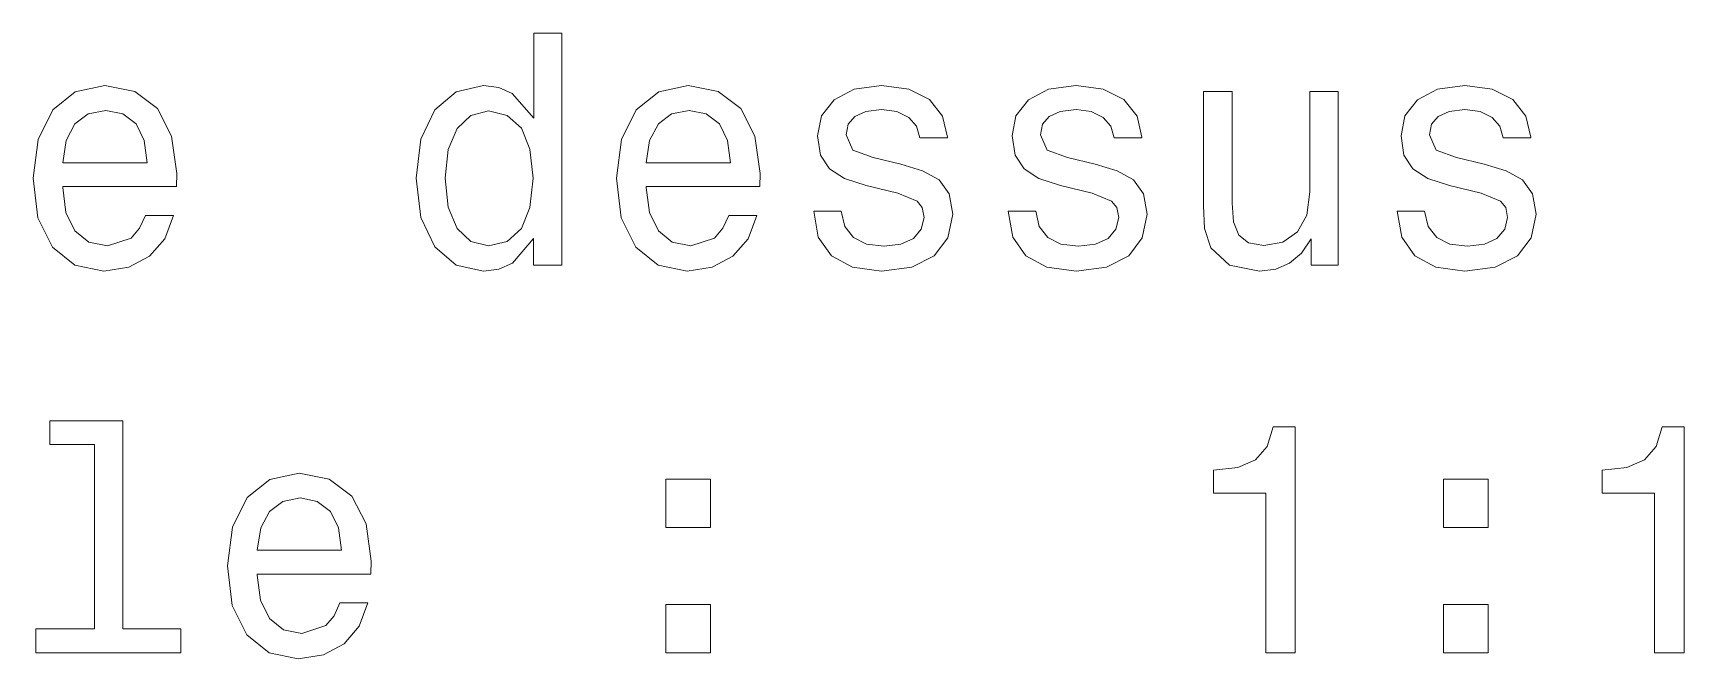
# Model space of a CAD drawing. Extents: x 383 to 866, y 155 to 681.
# Drawn here: x 610.08 to 635.85, y 155.32 to 165.08 of the extents above; entities that cross this region are included whole.
import ezdxf

# ---------------------------------------------------------------- set-up
doc = ezdxf.new("R2010")
doc.units = 0

msp = doc.modelspace()

# ---------------------------------------------------------------- linework, layer by layer
at = {"color": 7, "lineweight": 13}
for points in [[(617.889, 161.876), (617.889, 161.458), (618.332, 161.458), (618.332, 165.079), (617.894, 165.079), (617.894, 163.752), (617.556, 164.136), (617.349, 164.227), (617.112, 164.262), (616.683, 164.161), (616.35, 163.879), (616.133, 163.425), (616.058, 162.814), (616.133, 162.204), (616.35, 161.745), (616.683, 161.458), (617.112, 161.362), (617.349, 161.397), (617.561, 161.488)], [(610.541, 162.683), (612.316, 162.683), (612.321, 162.89), (612.24, 163.47), (612.018, 163.904), (611.665, 164.166), (611.196, 164.262), (610.737, 164.161), (610.384, 163.879), (610.157, 163.42), (610.077, 162.814), (610.152, 162.194), (610.379, 161.74), (610.727, 161.458), (611.181, 161.362), (611.574, 161.428), (611.897, 161.599), (612.134, 161.871), (612.27, 162.234), (611.832, 162.234), (611.741, 162.033), (611.61, 161.881), (611.237, 161.76), (610.949, 161.816), (610.732, 161.992), (610.591, 162.28), (610.541, 162.668)], [(619.649, 162.683), (621.424, 162.683), (621.429, 162.89), (621.348, 163.47), (621.126, 163.904), (620.773, 164.166), (620.304, 164.262), (619.845, 164.161), (619.492, 163.879), (619.265, 163.42), (619.185, 162.814), (619.26, 162.194), (619.487, 161.74), (619.835, 161.458), (620.289, 161.362), (620.682, 161.428), (621.005, 161.599), (621.242, 161.871), (621.378, 162.234), (620.94, 162.234), (620.849, 162.033), (620.718, 161.881), (620.345, 161.76), (620.057, 161.816), (619.84, 161.992), (619.699, 162.28), (619.649, 162.668)], [(623.623, 163.036), (623.194, 163.137), (622.876, 163.253), (622.77, 163.49), (622.801, 163.657), (622.907, 163.778), (623.078, 163.853), (623.325, 163.884), (623.562, 163.853), (623.749, 163.763), (623.87, 163.626), (623.92, 163.445), (624.354, 163.445), (624.354, 163.455), (624.278, 163.783), (624.072, 164.04), (623.749, 164.201), (623.325, 164.262), (622.896, 164.201), (622.584, 164.035), (622.387, 163.788), (622.327, 163.475), (622.372, 163.172), (622.513, 162.961), (622.745, 162.809), (623.083, 162.703), (623.577, 162.582), (623.88, 162.456), (623.961, 162.355), (623.991, 162.204), (623.945, 162.018), (623.824, 161.876), (623.628, 161.786), (623.365, 161.755), (623.088, 161.786), (622.886, 161.891), (622.75, 162.063), (622.695, 162.3), (622.266, 162.3), (622.337, 161.897), (622.543, 161.604), (622.871, 161.428), (623.325, 161.362), (623.799, 161.428), (624.147, 161.604), (624.359, 161.886), (624.435, 162.255), (624.379, 162.572), (624.223, 162.789), (623.966, 162.93)], [(626.659, 163.036), (626.23, 163.137), (625.912, 163.253), (625.806, 163.49), (625.837, 163.657), (625.943, 163.778), (626.114, 163.853), (626.361, 163.884), (626.598, 163.853), (626.785, 163.763), (626.906, 163.626), (626.956, 163.445), (627.39, 163.445), (627.39, 163.455), (627.314, 163.783), (627.108, 164.04), (626.785, 164.201), (626.361, 164.262), (625.932, 164.201), (625.62, 164.035), (625.423, 163.788), (625.363, 163.475), (625.408, 163.172), (625.549, 162.961), (625.781, 162.809), (626.119, 162.703), (626.613, 162.582), (626.916, 162.456), (626.997, 162.355), (627.027, 162.204), (626.981, 162.018), (626.86, 161.876), (626.664, 161.786), (626.401, 161.755), (626.124, 161.786), (625.922, 161.891), (625.786, 162.063), (625.731, 162.3), (625.302, 162.3), (625.373, 161.897), (625.579, 161.604), (625.907, 161.428), (626.361, 161.362), (626.835, 161.428), (627.183, 161.604), (627.395, 161.886), (627.471, 162.255), (627.415, 162.572), (627.259, 162.789), (627.002, 162.93)], [(632.731, 163.036), (632.302, 163.137), (631.984, 163.253), (631.878, 163.49), (631.909, 163.657), (632.015, 163.778), (632.186, 163.853), (632.433, 163.884), (632.67, 163.853), (632.857, 163.763), (632.978, 163.626), (633.028, 163.445), (633.462, 163.445), (633.462, 163.455), (633.386, 163.783), (633.18, 164.04), (632.857, 164.201), (632.433, 164.262), (632.005, 164.201), (631.692, 164.035), (631.495, 163.788), (631.435, 163.475), (631.48, 163.172), (631.621, 162.961), (631.853, 162.809), (632.191, 162.703), (632.685, 162.582), (632.988, 162.456), (633.069, 162.355), (633.099, 162.204), (633.054, 162.018), (632.932, 161.876), (632.736, 161.786), (632.474, 161.755), (632.196, 161.786), (631.994, 161.891), (631.858, 162.063), (631.803, 162.3), (631.374, 162.3), (631.445, 161.897), (631.651, 161.604), (631.979, 161.428), (632.433, 161.362), (632.907, 161.428), (633.255, 161.604), (633.467, 161.886), (633.543, 162.255), (633.487, 162.572), (633.331, 162.789), (633.074, 162.93)], [(630.456, 164.166), (630.012, 164.166), (630.012, 162.603), (629.962, 162.239), (629.816, 161.977), (629.589, 161.816), (629.291, 161.765), (629.054, 161.806), (628.903, 161.927), (628.817, 162.134), (628.797, 162.426), (628.797, 164.166), (628.353, 164.166), (628.353, 162.386), (628.368, 162.028), (628.464, 161.73), (628.757, 161.458), (629.226, 161.362), (629.478, 161.397), (629.695, 161.488), (629.881, 161.644), (630.033, 161.871), (630.033, 161.458), (630.456, 161.458)], [(610.541, 163.056), (610.596, 163.404), (610.732, 163.662), (610.939, 163.818), (611.211, 163.873), (611.479, 163.818), (611.685, 163.662), (611.811, 163.404), (611.857, 163.056)], [(617.188, 163.863), (617.48, 163.793), (617.702, 163.596), (617.833, 163.268), (617.883, 162.814), (617.833, 162.355), (617.702, 162.028), (617.48, 161.826), (617.188, 161.76), (616.91, 161.826), (616.698, 162.028), (616.557, 162.361), (616.512, 162.814), (616.557, 163.263), (616.698, 163.591), (616.91, 163.793)], [(619.649, 163.056), (619.704, 163.404), (619.84, 163.662), (620.047, 163.818), (620.319, 163.873), (620.587, 163.818), (620.793, 163.662), (620.919, 163.404), (620.965, 163.056)], [(611.035, 158.659), (611.035, 155.784), (610.122, 155.784), (610.122, 155.411), (612.386, 155.411), (612.386, 155.784), (611.479, 155.784), (611.479, 159.032), (610.339, 159.032), (610.339, 158.659)], [(629.322, 155.411), (629.78, 155.411), (629.78, 158.936), (629.438, 158.936), (629.347, 158.629), (629.165, 158.422), (628.888, 158.301), (628.505, 158.26), (628.505, 157.902), (629.322, 157.902)], [(635.394, 155.411), (635.853, 155.411), (635.853, 158.936), (635.51, 158.936), (635.419, 158.629), (635.237, 158.422), (634.96, 158.301), (634.577, 158.26), (634.577, 157.902), (635.394, 157.902)], [(613.577, 156.636), (615.352, 156.636), (615.357, 156.843), (615.276, 157.423), (615.054, 157.857), (614.701, 158.119), (614.232, 158.215), (613.773, 158.114), (613.42, 157.832), (613.193, 157.373), (613.113, 156.768), (613.188, 156.147), (613.415, 155.693), (613.763, 155.411), (614.217, 155.315), (614.61, 155.381), (614.933, 155.552), (615.17, 155.824), (615.306, 156.188), (614.868, 156.188), (614.777, 155.986), (614.646, 155.835), (614.273, 155.714), (613.985, 155.769), (613.768, 155.946), (613.627, 156.233), (613.577, 156.621)], [(619.956, 157.368), (620.652, 157.368), (620.652, 158.119), (619.956, 158.119)], [(632.1, 157.368), (632.796, 157.368), (632.796, 158.119), (632.1, 158.119)], [(613.577, 157.01), (613.632, 157.358), (613.768, 157.615), (613.975, 157.771), (614.247, 157.827), (614.515, 157.771), (614.721, 157.615), (614.847, 157.358), (614.893, 157.01)], [(619.956, 155.411), (620.652, 155.411), (620.652, 156.162), (619.956, 156.162)], [(632.1, 155.411), (632.796, 155.411), (632.796, 156.162), (632.1, 156.162)]]:
    msp.add_lwpolyline(points, close=True, dxfattribs=at)

doc.saveas('drawing.dxf')
